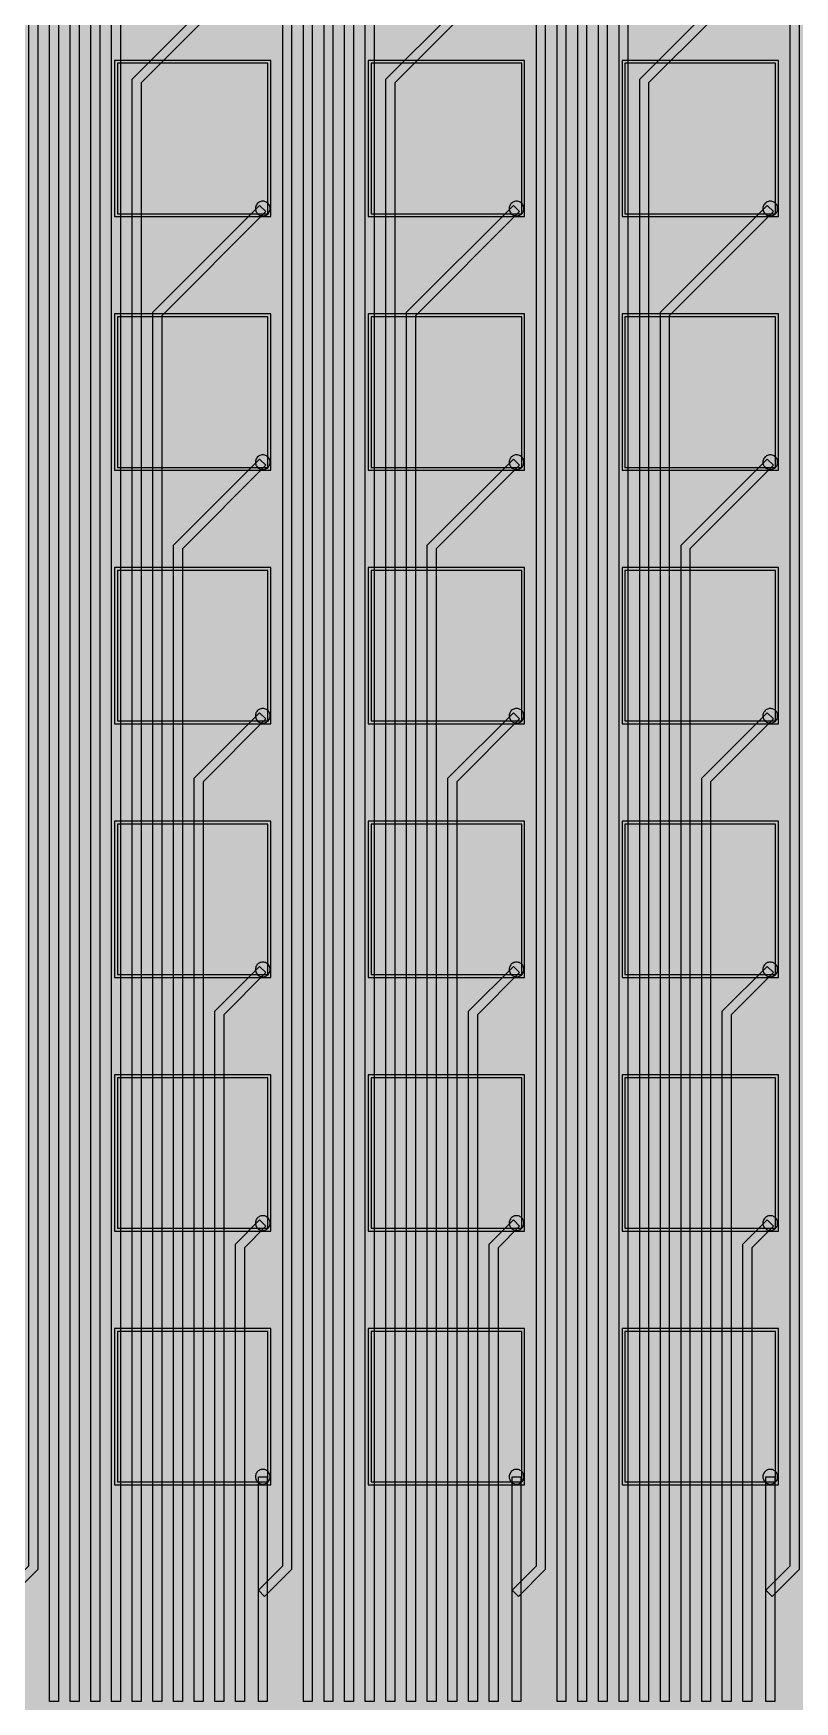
# Model space of a CAD drawing. Header units: metres. Extents: x -7240 to 10960, y -29667 to 1823.
# Drawn here: x 144 to 402, y 430 to 996 of the extents above; entities that cross this region are included whole.
import ezdxf

# ---------------------------------------------------------------- set-up
doc = ezdxf.new("R2010")
doc.units = ezdxf.units.M
for name, color, linetype in [('Etching', 1, 'CONTINUOUS'), ('EtchingPad', 2, 'CONTINUOUS'), ('Metal1', 4, 'CONTINUOUS'), ('Metal2', 3, 'CONTINUOUS'), ('Polyimide', 7, 'CONTINUOUS')]:
    doc.layers.add(name, color=color, linetype=linetype)

msp = doc.modelspace()

# ---------------------------------------------------------------- hatches: boundary and pattern name
at = {"layer": 'Polyimide'}
msp.add_hatch(color=7, dxfattribs=at).paths.add_polyline_path([(4088.45, -11806.89), (4098.72, -11851.21), (4115.58, -11893.47), (4138.63, -11932.7), (4167.35, -11967.99), (4201.08, -11998.53), (4239.03, -12023.62), (4280.35, -12042.68), (4349.18, -12073.73), (4413.2, -12113.76), (4471.26, -12162.04), (4522.3, -12217.69), (4565.39, -12279.7), (4599.74, -12346.94), (4624.73, -12418.19), (4639.91, -12492.16), (4645, -12567.5), (4639.91, -12642.84), (4624.73, -12716.8), (4599.74, -12788.06), (4565.39, -12855.3), (4522.3, -12917.31), (4471.26, -12972.96), (4413.2, -13021.24), (4349.18, -13061.27), (4280.35, -13092.32), (4239.03, -13111.38), (4201.08, -13136.47), (4167.35, -13167.01), (4138.63, -13202.3), (4115.58, -13241.52), (4098.72, -13283.78), (4088.45, -13328.11), (4085, -13373.48), (4085, -13567.5), (4099.45, -13861.55), (4142.64, -14152.77), (4214.18, -14438.35), (4313.36, -14715.55), (4439.24, -14981.69), (4590.59, -15234.21), (4765.97, -15470.68), (4963.68, -15688.82), (5181.82, -15886.53), (5418.29, -16061.91), (5670.81, -16213.26), (5936.95, -16339.14), (6214.15, -16438.32), (6499.73, -16509.85), (6790.95, -16553.05), (7085, -16567.5), (9960.38, -16567.5), (10038.79, -16571.35), (10116.45, -16582.87), (10192.6, -16601.95), (10266.52, -16628.4), (10337.49, -16661.96), (10404.83, -16702.32), (10467.89, -16749.09), (10526.06, -16801.81), (10578.78, -16859.98), (10625.55, -16923.04), (10665.91, -16990.38), (10699.48, -17061.35), (10725.93, -17135.27), (10745, -17211.43), (10756.52, -17289.08), (10760.38, -17367.5), (10760.38, -21957.3), (10721.61, -22012.91), (10685.97, -22070.59), (10653.58, -22130.14), (10624.53, -22191.39), (10598.92, -22254.16), (10576.82, -22318.25), (10558.3, -22383.46), (10543.41, -22449.6), (10532.21, -22516.46), (10524.72, -22583.84), (10520.97, -22651.53), (10520.97, -22719.32), (10524.72, -22787.01), (10532.21, -22854.38), (10543.41, -22921.24), (10558.3, -22987.38), (10576.82, -23052.6), (10598.92, -23116.68), (10624.53, -23179.45), (10653.58, -23240.71), (10685.97, -23300.26), (10721.61, -23357.93), (10760.38, -23413.54), (10760.38, -28667.5), (10756.52, -28745.91), (10745, -28823.57), (10725.93, -28899.73), (10699.48, -28973.65), (10665.91, -29044.62), (10625.55, -29111.96), (10578.78, -29175.01), (10526.06, -29233.19), (10467.89, -29285.91), (10404.83, -29332.68), (10337.49, -29373.04), (10266.52, -29406.6), (10192.6, -29433.05), (10116.45, -29452.13), (10038.79, -29463.65), (9960.38, -29467.5), (-6239.63, -29467.5), (-6318.04, -29463.65), (-6395.7, -29452.13), (-6471.85, -29433.05), (-6545.77, -29406.6), (-6616.74, -29373.04), (-6684.08, -29332.68), (-6747.14, -29285.91), (-6805.31, -29233.19), (-6858.03, -29175.01), (-6904.8, -29111.96), (-6945.16, -29044.62), (-6978.73, -28973.65), (-7005.18, -28899.73), (-7024.25, -28823.57), (-7035.77, -28745.91), (-7039.63, -28667.5), (-7039.63, -23426.32), (-6999.36, -23370.07), (-6962.33, -23311.63), (-6928.66, -23251.2), (-6898.45, -23188.96), (-6871.81, -23125.12), (-6848.81, -23059.88), (-6829.53, -22993.44), (-6814.04, -22926.02), (-6802.37, -22857.83), (-6794.57, -22789.09), (-6790.67, -22720.02), (-6790.67, -22650.84), (-6794.57, -22581.77), (-6802.37, -22513.03), (-6814.04, -22444.84), (-6829.53, -22377.42), (-6848.81, -22310.98), (-6871.81, -22245.74), (-6898.45, -22181.89), (-6928.66, -22119.66), (-6962.33, -22059.22), (-6999.36, -22000.79), (-7039.63, -21944.54), (-7039.63, -17367.5), (-7035.77, -17289.08), (-7024.25, -17211.43), (-7005.18, -17135.27), (-6978.73, -17061.35), (-6945.16, -16990.38), (-6904.8, -16923.04), (-6858.03, -16859.98), (-6805.31, -16801.81), (-6747.14, -16749.09), (-6684.08, -16702.32), (-6616.74, -16661.96), (-6545.77, -16628.4), (-6471.85, -16601.95), (-6395.7, -16582.87), (-6318.04, -16571.35), (-6239.63, -16567.5), (-3334, -16567.5), (-3039.95, -16553.05), (-2748.73, -16509.85), (-2463.15, -16438.32), (-2185.95, -16339.14), (-1919.81, -16213.26), (-1667.29, -16061.91), (-1430.82, -15886.53), (-1212.68, -15688.82), (-1014.97, -15470.68), (-839.59, -15234.21), (-688.24, -14981.69), (-562.36, -14715.55), (-463.18, -14438.35), (-391.64, -14152.77), (-348.45, -13861.55), (-334, -13567.5), (-334, -13373.48), (-337.45, -13328.11), (-347.72, -13283.78), (-364.58, -13241.52), (-387.63, -13202.3), (-416.35, -13167.01), (-450.08, -13136.47), (-488.03, -13111.38), (-529.35, -13092.32), (-529.35, -13092.32), (-598.18, -13061.27), (-662.2, -13021.24), (-720.26, -12972.96), (-771.3, -12917.31), (-814.39, -12855.3), (-848.74, -12788.06), (-873.73, -12716.8), (-888.91, -12642.84), (-894, -12567.5), (-888.91, -12492.16), (-873.73, -12418.19), (-848.74, -12346.94), (-814.39, -12279.7), (-771.3, -12217.69), (-720.26, -12162.04), (-662.2, -12113.76), (-598.18, -12073.73), (-529.35, -12042.68), (-488.03, -12023.62), (-450.08, -11998.53), (-416.35, -11967.99), (-387.63, -11932.7), (-364.58, -11893.47), (-347.72, -11851.21), (-337.45, -11806.89), (-334, -11761.52), (-334, -11074.31), (-337.45, -11028.94), (-347.72, -10984.62), (-364.58, -10942.36), (-387.63, -10903.13), (-416.35, -10867.84), (-450.08, -10837.3), (-488.03, -10812.21), (-529.35, -10793.16), (-529.35, -10793.16), (-598.18, -10762.1), (-662.2, -10722.07), (-720.26, -10673.8), (-771.3, -10618.15), (-814.39, -10556.13), (-848.74, -10488.89), (-873.73, -10417.64), (-888.91, -10343.67), (-894, -10268.33), (-888.91, -10192.99), (-873.73, -10119.03), (-848.74, -10047.77), (-814.39, -9980.53), (-771.3, -9918.52), (-720.26, -9862.87), (-662.2, -9814.59), (-598.18, -9774.56), (-529.35, -9743.51), (-488.03, -9724.45), (-450.08, -9699.36), (-416.35, -9668.82), (-387.63, -9633.53), (-364.58, -9594.31), (-347.72, -9552.05), (-337.45, -9507.72), (-334, -9462.35), (-334, -8775.14), (-337.45, -8729.78), (-347.72, -8685.45), (-364.58, -8643.19), (-387.63, -8603.96), (-416.35, -8568.68), (-450.08, -8538.14), (-488.03, -8513.05), (-529.35, -8493.99), (-529.35, -8493.99), (-598.18, -8462.94), (-662.2, -8422.91), (-720.26, -8374.63), (-771.3, -8318.98), (-814.39, -8256.97), (-848.74, -8189.73), (-873.73, -8118.47), (-888.91, -8044.5), (-894, -7969.17), (-888.91, -7893.83), (-873.73, -7819.86), (-848.74, -7748.61), (-814.39, -7681.36), (-771.3, -7619.35), (-720.26, -7563.7), (-662.2, -7515.42), (-598.18, -7475.4), (-529.35, -7444.34), (-529.35, -7444.34), (-488.03, -7425.28), (-450.08, -7400.2), (-416.35, -7369.66), (-387.63, -7334.37), (-364.58, -7295.14), (-347.72, -7252.88), (-337.45, -7208.56), (-334, -7163.19), (-334, -6475.98), (-337.45, -6430.61), (-347.72, -6386.29), (-364.58, -6344.02), (-387.63, -6304.8), (-416.35, -6269.51), (-450.08, -6238.97), (-488.03, -6213.88), (-529.35, -6194.82), (-529.35, -6194.82), (-598.18, -6163.77), (-662.2, -6123.74), (-720.26, -6075.46), (-771.3, -6019.81), (-814.39, -5957.8), (-848.74, -5890.56), (-873.73, -5819.31), (-888.91, -5745.34), (-894, -5670), (-888.91, -5594.66), (-873.73, -5520.69), (-848.74, -5449.44), (-814.39, -5382.2), (-771.3, -5320.19), (-720.26, -5264.54), (-662.2, -5216.26), (-598.18, -5176.23), (-529.35, -5145.18), (-529.35, -5145.18), (-488.03, -5126.12), (-450.08, -5101.03), (-416.35, -5070.49), (-387.63, -5035.2), (-364.58, -4995.98), (-347.72, -4953.71), (-337.45, -4909.39), (-334, -4864.02), (-334, 380), (-334, 1522.5), (-289, 1522.5), (-288.78, 1515.63), (-288.1, 1508.79), (-286.98, 1502.02), (-285.42, 1495.32), (-283.43, 1488.75), (-281.01, 1482.32), (-278.17, 1476.06), (-274.93, 1470), (-271.3, 1464.17), (-267.3, 1458.58), (-262.94, 1453.27), (-258.25, 1448.25), (-253.23, 1443.56), (-247.92, 1439.2), (-242.33, 1435.2), (-236.5, 1431.57), (-230.44, 1428.33), (-224.18, 1425.49), (-217.75, 1423.07), (-211.18, 1421.08), (-204.48, 1419.52), (-197.71, 1418.4), (-190.87, 1417.72), (-184, 1417.5), (-177.13, 1417.72), (-170.29, 1418.4), (-163.52, 1419.52), (-156.82, 1421.08), (-150.25, 1423.07), (-143.82, 1425.49), (-137.56, 1428.33), (-131.5, 1431.57), (-125.67, 1435.2), (-120.08, 1439.2), (-114.77, 1443.56), (-109.75, 1448.25), (-105.06, 1453.27), (-100.7, 1458.58), (-96.7, 1464.17), (-93.07, 1470), (-89.83, 1476.06), (-86.99, 1482.32), (-84.57, 1488.75), (-82.58, 1495.32), (-81.02, 1502.02), (-79.9, 1508.79), (-79.22, 1515.63), (-79, 1522.5), (1786, 1522.5), (3835, 1522.5), (3835.21, 1529.04), (3835.86, 1535.55), (3836.92, 1542.01), (3838.41, 1548.38), (3840.31, 1554.64), (3842.61, 1560.77), (3845.31, 1566.73), (3848.4, 1572.5), (3851.85, 1578.06), (3855.66, 1583.38), (3859.82, 1588.43), (3864.29, 1593.21), (3869.07, 1597.68), (3874.12, 1601.84), (3879.44, 1605.65), (3885, 1609.1), (3890.77, 1612.19), (3896.73, 1614.89), (3902.86, 1617.19), (3909.12, 1619.09), (3915.49, 1620.58), (3921.95, 1621.64), (3928.46, 1622.29), (3935, 1622.5), (3941.54, 1622.29), (3948.05, 1621.64), (3954.51, 1620.58), (3960.88, 1619.09), (3967.14, 1617.19), (3973.27, 1614.89), (3979.23, 1612.19), (3985, 1609.1), (3990.56, 1605.65), (3995.88, 1601.84), (4000.93, 1597.68), (4005.71, 1593.21), (4010.18, 1588.43), (4014.34, 1583.38), (4018.15, 1578.06), (4021.6, 1572.5), (4024.69, 1566.73), (4027.39, 1560.77), (4029.69, 1554.64), (4031.59, 1548.38), (4033.08, 1542.01), (4034.14, 1535.55), (4034.79, 1529.04), (4035, 1522.5), (4085, 1522.5), (4085, 380), (4085, 330), (4085, -4864.02), (4088.45, -4909.39), (4098.72, -4953.71), (4115.58, -4995.98), (4138.63, -5035.2), (4167.35, -5070.49), (4201.08, -5101.03), (4239.03, -5126.12), (4280.35, -5145.18), (4280.35, -5145.18), (4349.18, -5176.23), (4413.2, -5216.26), (4471.26, -5264.54), (4522.3, -5320.19), (4565.39, -5382.2), (4599.74, -5449.44), (4624.73, -5520.69), (4639.91, -5594.66), (4645, -5670), (4639.91, -5745.34), (4624.73, -5819.31), (4599.74, -5890.56), (4565.39, -5957.8), (4522.3, -6019.81), (4471.26, -6075.46), (4413.2, -6123.74), (4349.18, -6163.77), (4280.35, -6194.82), (4239.03, -6213.88), (4201.08, -6238.97), (4167.35, -6269.51), (4138.63, -6304.8), (4115.58, -6344.02), (4098.72, -6386.29), (4088.45, -6430.61), (4085, -6475.98), (4085, -11761.52), (4088.45, -11806.89)])

# ---------------------------------------------------------------- linework, layer by layer
at = {"layer": 'Etching'}
for points in [[(219.75, 936.25), (219.77, 935.92), (219.84, 935.6), (219.94, 935.29), (220.08, 935), (220.27, 934.73), (220.48, 934.48), (220.73, 934.27), (221, 934.08), (221.29, 933.94), (221.6, 933.84), (221.92, 933.77), (222.25, 933.75), (222.58, 933.77), (222.9, 933.84), (223.21, 933.94), (223.5, 934.08), (223.77, 934.27), (224.02, 934.48), (224.23, 934.73), (224.42, 935), (224.56, 935.29), (224.66, 935.6), (224.73, 935.92), (224.75, 936.25), (224.73, 936.58), (224.66, 936.9), (224.56, 937.21), (224.42, 937.5), (224.23, 937.77), (224.02, 938.02), (223.77, 938.23), (223.5, 938.42), (223.21, 938.56), (222.9, 938.66), (222.58, 938.73), (222.25, 938.75), (221.92, 938.73), (221.6, 938.66), (221.29, 938.56), (221, 938.42), (220.73, 938.23), (220.48, 938.02), (220.27, 937.77), (220.08, 937.5), (219.94, 937.21), (219.84, 936.9), (219.77, 936.58), (219.75, 936.25)], [(305.75, 936.25), (305.77, 935.92), (305.84, 935.6), (305.94, 935.29), (306.08, 935), (306.27, 934.73), (306.48, 934.48), (306.73, 934.27), (307, 934.08), (307.29, 933.94), (307.6, 933.84), (307.92, 933.77), (308.25, 933.75), (308.58, 933.77), (308.9, 933.84), (309.21, 933.94), (309.5, 934.08), (309.77, 934.27), (310.02, 934.48), (310.23, 934.73), (310.42, 935), (310.56, 935.29), (310.66, 935.6), (310.73, 935.92), (310.75, 936.25), (310.73, 936.58), (310.66, 936.9), (310.56, 937.21), (310.42, 937.5), (310.23, 937.77), (310.02, 938.02), (309.77, 938.23), (309.5, 938.42), (309.21, 938.56), (308.9, 938.66), (308.58, 938.73), (308.25, 938.75), (307.92, 938.73), (307.6, 938.66), (307.29, 938.56), (307, 938.42), (306.73, 938.23), (306.48, 938.02), (306.27, 937.77), (306.08, 937.5), (305.94, 937.21), (305.84, 936.9), (305.77, 936.58), (305.75, 936.25)], [(391.75, 936.25), (391.77, 935.92), (391.84, 935.6), (391.94, 935.29), (392.08, 935), (392.27, 934.73), (392.48, 934.48), (392.73, 934.27), (393, 934.08), (393.29, 933.94), (393.6, 933.84), (393.92, 933.77), (394.25, 933.75), (394.58, 933.77), (394.9, 933.84), (395.21, 933.94), (395.5, 934.08), (395.77, 934.27), (396.02, 934.48), (396.23, 934.73), (396.42, 935), (396.56, 935.29), (396.66, 935.6), (396.73, 935.92), (396.75, 936.25), (396.73, 936.58), (396.66, 936.9), (396.56, 937.21), (396.42, 937.5), (396.23, 937.77), (396.02, 938.02), (395.77, 938.23), (395.5, 938.42), (395.21, 938.56), (394.9, 938.66), (394.58, 938.73), (394.25, 938.75), (393.92, 938.73), (393.6, 938.66), (393.29, 938.56), (393, 938.42), (392.73, 938.23), (392.48, 938.02), (392.27, 937.77), (392.08, 937.5), (391.94, 937.21), (391.84, 936.9), (391.77, 936.58), (391.75, 936.25)], [(219.75, 850.25), (219.77, 849.92), (219.84, 849.6), (219.94, 849.29), (220.08, 849), (220.27, 848.73), (220.48, 848.48), (220.73, 848.27), (221, 848.08), (221.29, 847.94), (221.6, 847.84), (221.92, 847.77), (222.25, 847.75), (222.58, 847.77), (222.9, 847.84), (223.21, 847.94), (223.5, 848.08), (223.77, 848.27), (224.02, 848.48), (224.23, 848.73), (224.42, 849), (224.56, 849.29), (224.66, 849.6), (224.73, 849.92), (224.75, 850.25), (224.73, 850.58), (224.66, 850.9), (224.56, 851.21), (224.42, 851.5), (224.23, 851.77), (224.02, 852.02), (223.77, 852.23), (223.5, 852.42), (223.21, 852.56), (222.9, 852.66), (222.58, 852.73), (222.25, 852.75), (221.92, 852.73), (221.6, 852.66), (221.29, 852.56), (221, 852.42), (220.73, 852.23), (220.48, 852.02), (220.27, 851.77), (220.08, 851.5), (219.94, 851.21), (219.84, 850.9), (219.77, 850.58), (219.75, 850.25)], [(305.75, 850.25), (305.77, 849.92), (305.84, 849.6), (305.94, 849.29), (306.08, 849), (306.27, 848.73), (306.48, 848.48), (306.73, 848.27), (307, 848.08), (307.29, 847.94), (307.6, 847.84), (307.92, 847.77), (308.25, 847.75), (308.58, 847.77), (308.9, 847.84), (309.21, 847.94), (309.5, 848.08), (309.77, 848.27), (310.02, 848.48), (310.23, 848.73), (310.42, 849), (310.56, 849.29), (310.66, 849.6), (310.73, 849.92), (310.75, 850.25), (310.73, 850.58), (310.66, 850.9), (310.56, 851.21), (310.42, 851.5), (310.23, 851.77), (310.02, 852.02), (309.77, 852.23), (309.5, 852.42), (309.21, 852.56), (308.9, 852.66), (308.58, 852.73), (308.25, 852.75), (307.92, 852.73), (307.6, 852.66), (307.29, 852.56), (307, 852.42), (306.73, 852.23), (306.48, 852.02), (306.27, 851.77), (306.08, 851.5), (305.94, 851.21), (305.84, 850.9), (305.77, 850.58), (305.75, 850.25)], [(391.75, 850.25), (391.77, 849.92), (391.84, 849.6), (391.94, 849.29), (392.08, 849), (392.27, 848.73), (392.48, 848.48), (392.73, 848.27), (393, 848.08), (393.29, 847.94), (393.6, 847.84), (393.92, 847.77), (394.25, 847.75), (394.58, 847.77), (394.9, 847.84), (395.21, 847.94), (395.5, 848.08), (395.77, 848.27), (396.02, 848.48), (396.23, 848.73), (396.42, 849), (396.56, 849.29), (396.66, 849.6), (396.73, 849.92), (396.75, 850.25), (396.73, 850.58), (396.66, 850.9), (396.56, 851.21), (396.42, 851.5), (396.23, 851.77), (396.02, 852.02), (395.77, 852.23), (395.5, 852.42), (395.21, 852.56), (394.9, 852.66), (394.58, 852.73), (394.25, 852.75), (393.92, 852.73), (393.6, 852.66), (393.29, 852.56), (393, 852.42), (392.73, 852.23), (392.48, 852.02), (392.27, 851.77), (392.08, 851.5), (391.94, 851.21), (391.84, 850.9), (391.77, 850.58), (391.75, 850.25)], [(219.75, 764.25), (219.77, 763.92), (219.84, 763.6), (219.94, 763.29), (220.08, 763), (220.27, 762.73), (220.48, 762.48), (220.73, 762.27), (221, 762.08), (221.29, 761.94), (221.6, 761.84), (221.92, 761.77), (222.25, 761.75), (222.58, 761.77), (222.9, 761.84), (223.21, 761.94), (223.5, 762.08), (223.77, 762.27), (224.02, 762.48), (224.23, 762.73), (224.42, 763), (224.56, 763.29), (224.66, 763.6), (224.73, 763.92), (224.75, 764.25), (224.73, 764.58), (224.66, 764.9), (224.56, 765.21), (224.42, 765.5), (224.23, 765.77), (224.02, 766.02), (223.77, 766.23), (223.5, 766.42), (223.21, 766.56), (222.9, 766.66), (222.58, 766.73), (222.25, 766.75), (221.92, 766.73), (221.6, 766.66), (221.29, 766.56), (221, 766.42), (220.73, 766.23), (220.48, 766.02), (220.27, 765.77), (220.08, 765.5), (219.94, 765.21), (219.84, 764.9), (219.77, 764.58), (219.75, 764.25)], [(305.75, 764.25), (305.77, 763.92), (305.84, 763.6), (305.94, 763.29), (306.08, 763), (306.27, 762.73), (306.48, 762.48), (306.73, 762.27), (307, 762.08), (307.29, 761.94), (307.6, 761.84), (307.92, 761.77), (308.25, 761.75), (308.58, 761.77), (308.9, 761.84), (309.21, 761.94), (309.5, 762.08), (309.77, 762.27), (310.02, 762.48), (310.23, 762.73), (310.42, 763), (310.56, 763.29), (310.66, 763.6), (310.73, 763.92), (310.75, 764.25), (310.73, 764.58), (310.66, 764.9), (310.56, 765.21), (310.42, 765.5), (310.23, 765.77), (310.02, 766.02), (309.77, 766.23), (309.5, 766.42), (309.21, 766.56), (308.9, 766.66), (308.58, 766.73), (308.25, 766.75), (307.92, 766.73), (307.6, 766.66), (307.29, 766.56), (307, 766.42), (306.73, 766.23), (306.48, 766.02), (306.27, 765.77), (306.08, 765.5), (305.94, 765.21), (305.84, 764.9), (305.77, 764.58), (305.75, 764.25)], [(391.75, 764.25), (391.77, 763.92), (391.84, 763.6), (391.94, 763.29), (392.08, 763), (392.27, 762.73), (392.48, 762.48), (392.73, 762.27), (393, 762.08), (393.29, 761.94), (393.6, 761.84), (393.92, 761.77), (394.25, 761.75), (394.58, 761.77), (394.9, 761.84), (395.21, 761.94), (395.5, 762.08), (395.77, 762.27), (396.02, 762.48), (396.23, 762.73), (396.42, 763), (396.56, 763.29), (396.66, 763.6), (396.73, 763.92), (396.75, 764.25), (396.73, 764.58), (396.66, 764.9), (396.56, 765.21), (396.42, 765.5), (396.23, 765.77), (396.02, 766.02), (395.77, 766.23), (395.5, 766.42), (395.21, 766.56), (394.9, 766.66), (394.58, 766.73), (394.25, 766.75), (393.92, 766.73), (393.6, 766.66), (393.29, 766.56), (393, 766.42), (392.73, 766.23), (392.48, 766.02), (392.27, 765.77), (392.08, 765.5), (391.94, 765.21), (391.84, 764.9), (391.77, 764.58), (391.75, 764.25)], [(219.75, 678.25), (219.77, 677.92), (219.84, 677.6), (219.94, 677.29), (220.08, 677), (220.27, 676.73), (220.48, 676.48), (220.73, 676.27), (221, 676.08), (221.29, 675.94), (221.6, 675.84), (221.92, 675.77), (222.25, 675.75), (222.58, 675.77), (222.9, 675.84), (223.21, 675.94), (223.5, 676.08), (223.77, 676.27), (224.02, 676.48), (224.23, 676.73), (224.42, 677), (224.56, 677.29), (224.66, 677.6), (224.73, 677.92), (224.75, 678.25), (224.73, 678.58), (224.66, 678.9), (224.56, 679.21), (224.42, 679.5), (224.23, 679.77), (224.02, 680.02), (223.77, 680.23), (223.5, 680.42), (223.21, 680.56), (222.9, 680.66), (222.58, 680.73), (222.25, 680.75), (221.92, 680.73), (221.6, 680.66), (221.29, 680.56), (221, 680.42), (220.73, 680.23), (220.48, 680.02), (220.27, 679.77), (220.08, 679.5), (219.94, 679.21), (219.84, 678.9), (219.77, 678.58), (219.75, 678.25)], [(305.75, 678.25), (305.77, 677.92), (305.84, 677.6), (305.94, 677.29), (306.08, 677), (306.27, 676.73), (306.48, 676.48), (306.73, 676.27), (307, 676.08), (307.29, 675.94), (307.6, 675.84), (307.92, 675.77), (308.25, 675.75), (308.58, 675.77), (308.9, 675.84), (309.21, 675.94), (309.5, 676.08), (309.77, 676.27), (310.02, 676.48), (310.23, 676.73), (310.42, 677), (310.56, 677.29), (310.66, 677.6), (310.73, 677.92), (310.75, 678.25), (310.73, 678.58), (310.66, 678.9), (310.56, 679.21), (310.42, 679.5), (310.23, 679.77), (310.02, 680.02), (309.77, 680.23), (309.5, 680.42), (309.21, 680.56), (308.9, 680.66), (308.58, 680.73), (308.25, 680.75), (307.92, 680.73), (307.6, 680.66), (307.29, 680.56), (307, 680.42), (306.73, 680.23), (306.48, 680.02), (306.27, 679.77), (306.08, 679.5), (305.94, 679.21), (305.84, 678.9), (305.77, 678.58), (305.75, 678.25)], [(391.75, 678.25), (391.77, 677.92), (391.84, 677.6), (391.94, 677.29), (392.08, 677), (392.27, 676.73), (392.48, 676.48), (392.73, 676.27), (393, 676.08), (393.29, 675.94), (393.6, 675.84), (393.92, 675.77), (394.25, 675.75), (394.58, 675.77), (394.9, 675.84), (395.21, 675.94), (395.5, 676.08), (395.77, 676.27), (396.02, 676.48), (396.23, 676.73), (396.42, 677), (396.56, 677.29), (396.66, 677.6), (396.73, 677.92), (396.75, 678.25), (396.73, 678.58), (396.66, 678.9), (396.56, 679.21), (396.42, 679.5), (396.23, 679.77), (396.02, 680.02), (395.77, 680.23), (395.5, 680.42), (395.21, 680.56), (394.9, 680.66), (394.58, 680.73), (394.25, 680.75), (393.92, 680.73), (393.6, 680.66), (393.29, 680.56), (393, 680.42), (392.73, 680.23), (392.48, 680.02), (392.27, 679.77), (392.08, 679.5), (391.94, 679.21), (391.84, 678.9), (391.77, 678.58), (391.75, 678.25)], [(219.75, 592.25), (219.77, 591.92), (219.84, 591.6), (219.94, 591.29), (220.08, 591), (220.27, 590.73), (220.48, 590.48), (220.73, 590.27), (221, 590.08), (221.29, 589.94), (221.6, 589.84), (221.92, 589.77), (222.25, 589.75), (222.58, 589.77), (222.9, 589.84), (223.21, 589.94), (223.5, 590.08), (223.77, 590.27), (224.02, 590.48), (224.23, 590.73), (224.42, 591), (224.56, 591.29), (224.66, 591.6), (224.73, 591.92), (224.75, 592.25), (224.73, 592.58), (224.66, 592.9), (224.56, 593.21), (224.42, 593.5), (224.23, 593.77), (224.02, 594.02), (223.77, 594.23), (223.5, 594.42), (223.21, 594.56), (222.9, 594.66), (222.58, 594.73), (222.25, 594.75), (221.92, 594.73), (221.6, 594.66), (221.29, 594.56), (221, 594.42), (220.73, 594.23), (220.48, 594.02), (220.27, 593.77), (220.08, 593.5), (219.94, 593.21), (219.84, 592.9), (219.77, 592.58), (219.75, 592.25)], [(305.75, 592.25), (305.77, 591.92), (305.84, 591.6), (305.94, 591.29), (306.08, 591), (306.27, 590.73), (306.48, 590.48), (306.73, 590.27), (307, 590.08), (307.29, 589.94), (307.6, 589.84), (307.92, 589.77), (308.25, 589.75), (308.58, 589.77), (308.9, 589.84), (309.21, 589.94), (309.5, 590.08), (309.77, 590.27), (310.02, 590.48), (310.23, 590.73), (310.42, 591), (310.56, 591.29), (310.66, 591.6), (310.73, 591.92), (310.75, 592.25), (310.73, 592.58), (310.66, 592.9), (310.56, 593.21), (310.42, 593.5), (310.23, 593.77), (310.02, 594.02), (309.77, 594.23), (309.5, 594.42), (309.21, 594.56), (308.9, 594.66), (308.58, 594.73), (308.25, 594.75), (307.92, 594.73), (307.6, 594.66), (307.29, 594.56), (307, 594.42), (306.73, 594.23), (306.48, 594.02), (306.27, 593.77), (306.08, 593.5), (305.94, 593.21), (305.84, 592.9), (305.77, 592.58), (305.75, 592.25)], [(391.75, 592.25), (391.77, 591.92), (391.84, 591.6), (391.94, 591.29), (392.08, 591), (392.27, 590.73), (392.48, 590.48), (392.73, 590.27), (393, 590.08), (393.29, 589.94), (393.6, 589.84), (393.92, 589.77), (394.25, 589.75), (394.58, 589.77), (394.9, 589.84), (395.21, 589.94), (395.5, 590.08), (395.77, 590.27), (396.02, 590.48), (396.23, 590.73), (396.42, 591), (396.56, 591.29), (396.66, 591.6), (396.73, 591.92), (396.75, 592.25), (396.73, 592.58), (396.66, 592.9), (396.56, 593.21), (396.42, 593.5), (396.23, 593.77), (396.02, 594.02), (395.77, 594.23), (395.5, 594.42), (395.21, 594.56), (394.9, 594.66), (394.58, 594.73), (394.25, 594.75), (393.92, 594.73), (393.6, 594.66), (393.29, 594.56), (393, 594.42), (392.73, 594.23), (392.48, 594.02), (392.27, 593.77), (392.08, 593.5), (391.94, 593.21), (391.84, 592.9), (391.77, 592.58), (391.75, 592.25)], [(219.75, 506.25), (219.77, 505.92), (219.84, 505.6), (219.94, 505.29), (220.08, 505), (220.27, 504.73), (220.48, 504.48), (220.73, 504.27), (221, 504.08), (221.29, 503.94), (221.6, 503.84), (221.92, 503.77), (222.25, 503.75), (222.58, 503.77), (222.9, 503.84), (223.21, 503.94), (223.5, 504.08), (223.77, 504.27), (224.02, 504.48), (224.23, 504.73), (224.42, 505), (224.56, 505.29), (224.66, 505.6), (224.73, 505.92), (224.75, 506.25), (224.73, 506.58), (224.66, 506.9), (224.56, 507.21), (224.42, 507.5), (224.23, 507.77), (224.02, 508.02), (223.77, 508.23), (223.5, 508.42), (223.21, 508.56), (222.9, 508.66), (222.58, 508.73), (222.25, 508.75), (221.92, 508.73), (221.6, 508.66), (221.29, 508.56), (221, 508.42), (220.73, 508.23), (220.48, 508.02), (220.27, 507.77), (220.08, 507.5), (219.94, 507.21), (219.84, 506.9), (219.77, 506.58), (219.75, 506.25)], [(305.75, 506.25), (305.77, 505.92), (305.84, 505.6), (305.94, 505.29), (306.08, 505), (306.27, 504.73), (306.48, 504.48), (306.73, 504.27), (307, 504.08), (307.29, 503.94), (307.6, 503.84), (307.92, 503.77), (308.25, 503.75), (308.58, 503.77), (308.9, 503.84), (309.21, 503.94), (309.5, 504.08), (309.77, 504.27), (310.02, 504.48), (310.23, 504.73), (310.42, 505), (310.56, 505.29), (310.66, 505.6), (310.73, 505.92), (310.75, 506.25), (310.73, 506.58), (310.66, 506.9), (310.56, 507.21), (310.42, 507.5), (310.23, 507.77), (310.02, 508.02), (309.77, 508.23), (309.5, 508.42), (309.21, 508.56), (308.9, 508.66), (308.58, 508.73), (308.25, 508.75), (307.92, 508.73), (307.6, 508.66), (307.29, 508.56), (307, 508.42), (306.73, 508.23), (306.48, 508.02), (306.27, 507.77), (306.08, 507.5), (305.94, 507.21), (305.84, 506.9), (305.77, 506.58), (305.75, 506.25)], [(391.75, 506.25), (391.77, 505.92), (391.84, 505.6), (391.94, 505.29), (392.08, 505), (392.27, 504.73), (392.48, 504.48), (392.73, 504.27), (393, 504.08), (393.29, 503.94), (393.6, 503.84), (393.92, 503.77), (394.25, 503.75), (394.58, 503.77), (394.9, 503.84), (395.21, 503.94), (395.5, 504.08), (395.77, 504.27), (396.02, 504.48), (396.23, 504.73), (396.42, 505), (396.56, 505.29), (396.66, 505.6), (396.73, 505.92), (396.75, 506.25), (396.73, 506.58), (396.66, 506.9), (396.56, 507.21), (396.42, 507.5), (396.23, 507.77), (396.02, 508.02), (395.77, 508.23), (395.5, 508.42), (395.21, 508.56), (394.9, 508.66), (394.58, 508.73), (394.25, 508.75), (393.92, 508.73), (393.6, 508.66), (393.29, 508.56), (393, 508.42), (392.73, 508.23), (392.48, 508.02), (392.27, 507.77), (392.08, 507.5), (391.94, 507.21), (391.84, 506.9), (391.77, 506.58), (391.75, 506.25)]]:
    msp.add_lwpolyline(points, close=True, dxfattribs=at)
at = {"layer": 'EtchingPad'}
for points in [[(224, 985.5), (173, 985.5), (173, 934.5), (224, 934.5), (224, 985.5)], [(310, 985.5), (259, 985.5), (259, 934.5), (310, 934.5), (310, 985.5)], [(396, 985.5), (345, 985.5), (345, 934.5), (396, 934.5), (396, 985.5)], [(224, 899.5), (173, 899.5), (173, 848.5), (224, 848.5), (224, 899.5)], [(310, 899.5), (259, 899.5), (259, 848.5), (310, 848.5), (310, 899.5)], [(396, 899.5), (345, 899.5), (345, 848.5), (396, 848.5), (396, 899.5)], [(224, 813.5), (173, 813.5), (173, 762.5), (224, 762.5), (224, 813.5)], [(310, 813.5), (259, 813.5), (259, 762.5), (310, 762.5), (310, 813.5)], [(396, 813.5), (345, 813.5), (345, 762.5), (396, 762.5), (396, 813.5)], [(224, 727.5), (173, 727.5), (173, 676.5), (224, 676.5), (224, 727.5)], [(310, 727.5), (259, 727.5), (259, 676.5), (310, 676.5), (310, 727.5)], [(396, 727.5), (345, 727.5), (345, 676.5), (396, 676.5), (396, 727.5)], [(224, 641.5), (173, 641.5), (173, 590.5), (224, 590.5), (224, 641.5)], [(310, 641.5), (259, 641.5), (259, 590.5), (310, 590.5), (310, 641.5)], [(396, 641.5), (345, 641.5), (345, 590.5), (396, 590.5), (396, 641.5)], [(224, 555.5), (173, 555.5), (173, 504.5), (224, 504.5), (224, 555.5)], [(310, 555.5), (259, 555.5), (259, 504.5), (310, 504.5), (310, 555.5)], [(396, 555.5), (345, 555.5), (345, 504.5), (396, 504.5), (396, 555.5)]]:
    msp.add_lwpolyline(points, close=True, dxfattribs=at)
at = {"layer": 'Metal1'}
for points in [[(223.31, 1451.19), (146, 1373.88), (146, 474.81), (136.88, 465.69), (134.76, 467.81), (143, 476.05), (143, 1375.12), (221.19, 1453.31)], [(309.31, 1451.19), (232, 1373.88), (232, 474.81), (222.88, 465.69), (220.76, 467.81), (229, 476.05), (229, 1375.12), (307.19, 1453.31)], [(395.31, 1451.19), (318, 1373.88), (318, 474.81), (308.88, 465.69), (306.76, 467.81), (315, 476.05), (315, 1375.12), (393.19, 1453.31)], [(481.31, 1451.19), (404, 1373.88), (404, 474.81), (394.88, 465.69), (392.76, 467.81), (401, 476.05), (401, 1375.12), (479.19, 1453.31)], [(150, 430), (150, 1296.12), (221.19, 1367.31), (223.31, 1365.19), (153, 1294.88), (153, 430)], [(236, 430), (236, 1296.12), (307.19, 1367.31), (309.31, 1365.19), (239, 1294.88), (239, 430)], [(322, 430), (322, 1296.12), (393.19, 1367.31), (395.31, 1365.19), (325, 1294.88), (325, 430)], [(157, 430), (157, 1217.12), (221.19, 1281.31), (223.31, 1279.19), (160, 1215.88), (160, 430)], [(243, 430), (243, 1217.12), (307.19, 1281.31), (309.31, 1279.19), (246, 1215.88), (246, 430)], [(329, 430), (329, 1217.12), (393.19, 1281.31), (395.31, 1279.19), (332, 1215.88), (332, 430)], [(164, 430), (164, 1138.12), (221.19, 1195.31), (223.31, 1193.19), (167, 1136.88), (167, 430)], [(250, 430), (250, 1138.12), (307.19, 1195.31), (309.31, 1193.19), (253, 1136.88), (253, 430)], [(336, 430), (336, 1138.12), (393.19, 1195.31), (395.31, 1193.19), (339, 1136.88), (339, 430)], [(171, 430), (171, 1059.12), (221.19, 1109.31), (223.31, 1107.19), (174, 1057.88), (174, 430)], [(257, 430), (257, 1059.12), (307.19, 1109.31), (309.31, 1107.19), (260, 1057.88), (260, 430)], [(343, 430), (343, 1059.12), (393.19, 1109.31), (395.31, 1107.19), (346, 1057.88), (346, 430)], [(178, 430), (178, 980.12), (221.19, 1023.31), (223.31, 1021.19), (181, 978.88), (181, 430)], [(264, 430), (264, 980.12), (307.19, 1023.31), (309.31, 1021.19), (267, 978.88), (267, 430)], [(350, 430), (350, 980.12), (393.19, 1023.31), (395.31, 1021.19), (353, 978.88), (353, 430)], [(185, 430), (185, 901.12), (221.19, 937.31), (223.31, 935.19), (188, 899.88), (188, 430)], [(271, 430), (271, 901.12), (307.19, 937.31), (309.31, 935.19), (274, 899.88), (274, 430)], [(357, 430), (357, 901.12), (393.19, 937.31), (395.31, 935.19), (360, 899.88), (360, 430)], [(192, 430), (192, 822.12), (221.19, 851.31), (223.31, 849.19), (195, 820.88), (195, 430)], [(278, 430), (278, 822.12), (307.19, 851.31), (309.31, 849.19), (281, 820.88), (281, 430)], [(364, 430), (364, 822.12), (393.19, 851.31), (395.31, 849.19), (367, 820.88), (367, 430)], [(199, 430), (199, 743.12), (221.19, 765.31), (223.31, 763.19), (202, 741.88), (202, 430)], [(285, 430), (285, 743.12), (307.19, 765.31), (309.31, 763.19), (288, 741.88), (288, 430)], [(371, 430), (371, 743.12), (393.19, 765.31), (395.31, 763.19), (374, 741.88), (374, 430)], [(206, 430), (206, 664.12), (221.19, 679.31), (223.31, 677.19), (209, 662.88), (209, 430)], [(292, 430), (292, 664.12), (307.19, 679.31), (309.31, 677.19), (295, 662.88), (295, 430)], [(378, 430), (378, 664.12), (393.19, 679.31), (395.31, 677.19), (381, 662.88), (381, 430)], [(213, 430), (213, 585.12), (221.19, 593.31), (223.31, 591.19), (216, 583.88), (216, 430)], [(299, 430), (299, 585.12), (307.19, 593.31), (309.31, 591.19), (302, 583.88), (302, 430)], [(385, 430), (385, 585.12), (393.19, 593.31), (395.31, 591.19), (388, 583.88), (388, 430)], [(220.75, 430), (220.75, 506.25), (223.75, 506.25), (223.75, 430)], [(306.75, 430), (306.75, 506.25), (309.75, 506.25), (309.75, 430)], [(392.75, 430), (392.75, 506.25), (395.75, 506.25), (395.75, 430)]]:
    msp.add_lwpolyline(points, close=True, dxfattribs=at)
at = {"layer": 'Metal2'}
for points in [[(225, 986.5), (172, 986.5), (172, 933.5), (225, 933.5), (225, 986.5)], [(311, 986.5), (258, 986.5), (258, 933.5), (311, 933.5), (311, 986.5)], [(397, 986.5), (344, 986.5), (344, 933.5), (397, 933.5), (397, 986.5)], [(225, 900.5), (172, 900.5), (172, 847.5), (225, 847.5), (225, 900.5)], [(311, 900.5), (258, 900.5), (258, 847.5), (311, 847.5), (311, 900.5)], [(397, 900.5), (344, 900.5), (344, 847.5), (397, 847.5), (397, 900.5)], [(225, 814.5), (172, 814.5), (172, 761.5), (225, 761.5), (225, 814.5)], [(311, 814.5), (258, 814.5), (258, 761.5), (311, 761.5), (311, 814.5)], [(397, 814.5), (344, 814.5), (344, 761.5), (397, 761.5), (397, 814.5)], [(225, 728.5), (172, 728.5), (172, 675.5), (225, 675.5), (225, 728.5)], [(311, 728.5), (258, 728.5), (258, 675.5), (311, 675.5), (311, 728.5)], [(397, 728.5), (344, 728.5), (344, 675.5), (397, 675.5), (397, 728.5)], [(225, 642.5), (172, 642.5), (172, 589.5), (225, 589.5), (225, 642.5)], [(311, 642.5), (258, 642.5), (258, 589.5), (311, 589.5), (311, 642.5)], [(397, 642.5), (344, 642.5), (344, 589.5), (397, 589.5), (397, 642.5)], [(225, 556.5), (172, 556.5), (172, 503.5), (225, 503.5), (225, 556.5)], [(311, 556.5), (258, 556.5), (258, 503.5), (311, 503.5), (311, 556.5)], [(397, 556.5), (344, 556.5), (344, 503.5), (397, 503.5), (397, 556.5)]]:
    msp.add_lwpolyline(points, close=True, dxfattribs=at)

doc.saveas('drawing.dxf')
